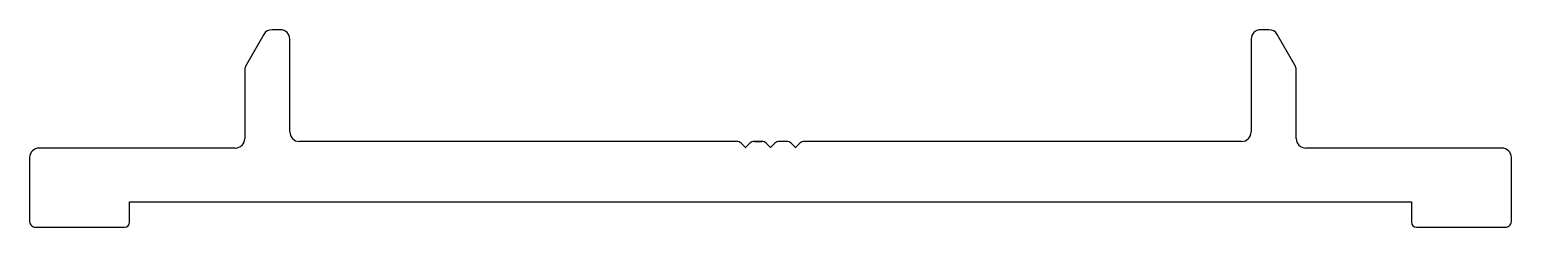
# Model space of a CAD drawing. Extents: x -29.7 to 29.7, y 0.6 to 8.5.
import ezdxf

# ---------------------------------------------------------------- set-up
doc = ezdxf.new("R2010")
doc.units = 0
doc.layers.add('DRAWING', color=4, linetype='CONTINUOUS')

msp = doc.modelspace()

# ---------------------------------------------------------------- linework, layer by layer
at = {"layer": 'DRAWING', "color": 7, "linetype": 'CONTINUOUS'}
for p, q in [((-19.62, 8.486), (-19.952, 8.486)), ((19.955, 8.486), (19.623, 8.486)), ((-20.282, 8.296), (-20.991, 7.068)), ((-19.239, 4.398), (-19.239, 8.105)), ((19.242, 8.105), (19.242, 4.398)), ((20.994, 7.068), (20.285, 8.296)), ((-21.042, 6.878), (-21.042, 4.134)), ((21.045, 4.134), (21.045, 6.878)), ((-21.423, 3.753), (-29.274, 3.753)), ((-1.352, 4.017), (-18.858, 4.017)), ((-1.352, 4.017), (-1.352, 4.017)), ((-1.004, 3.772), (-1.175, 3.943)), ((-0.822, 3.943), (-0.993, 3.772)), ((-0.352, 4.017), (-0.645, 4.017)), ((-0.645, 4.017), (-0.352, 4.017)), ((-0.352, 4.017), (-0.645, 4.017)), ((-0.645, 4.017), (-0.352, 4.017)), ((-0.352, 4.017), (-0.645, 4.017)), ((-0.004, 3.772), (-0.175, 3.943)), ((0.178, 3.943), (0.007, 3.772)), ((0.648, 4.017), (0.355, 4.017)), ((0.996, 3.772), (0.825, 3.943)), ((1.178, 3.943), (1.007, 3.772)), ((18.861, 4.017), (1.355, 4.017)), ((29.278, 3.753), (21.426, 3.753)), ((-29.655, 3.372), (-29.655, 0.815)), ((29.659, 0.815), (29.659, 3.372)), ((-25.652, 0.786), (-25.652, 1.599)), ((-25.652, 1.599), (25.656, 1.599)), ((25.656, 1.599), (25.656, 0.786)), ((-29.566, 0.646), (-29.523, 0.618)), ((29.527, 0.618), (29.569, 0.646)), ((-29.41, 0.583), (-25.856, 0.583)), ((25.859, 0.583), (29.413, 0.583))]:
    msp.add_line(p, q, dxfattribs=at)
for centre, radius, start, end in [((-19.952, 8.105), 0.381, 90, 150), ((-19.62, 8.105), 0.381, 360, 90), ((19.623, 8.105), 0.381, 90, 180), ((19.955, 8.105), 0.381, 30, 90), ((-20.661, 6.878), 0.381, 150, 180), ((20.664, 6.878), 0.381, 0, 30), ((-18.858, 4.398), 0.381, 180, 270), ((18.861, 4.398), 0.381, 270, 360), ((-29.274, 3.372), 0.381, 90, 180), ((-21.423, 4.134), 0.381, 270, 360), ((-1.352, 3.767), 0.25, 45, 90), ((-0.998, 3.778), 0.008, 225, 315), ((-0.645, 3.767), 0.25, 90, 135), ((-0.352, 3.767), 0.25, 45, 90), ((0.002, 3.778), 0.008, 225, 315), ((0.355, 3.767), 0.25, 90, 135), ((0.648, 3.767), 0.25, 45, 90), ((1.001, 3.778), 0.008, 225, 315), ((1.355, 3.767), 0.25, 90, 135), ((21.426, 4.134), 0.381, 180, 270), ((29.278, 3.372), 0.381, 360, 90), ((-29.452, 0.815), 0.203, 180, 236.0745), ((-29.41, 0.786), 0.203, 236.0745, 270), ((-25.856, 0.786), 0.203, 270, 0), ((25.859, 0.786), 0.203, 180, 270), ((29.413, 0.786), 0.203, 270, 303.9255), ((29.455, 0.815), 0.203, 303.9255, 0)]:
    msp.add_arc(centre, radius, start, end, dxfattribs=at)

doc.saveas('drawing.dxf')
